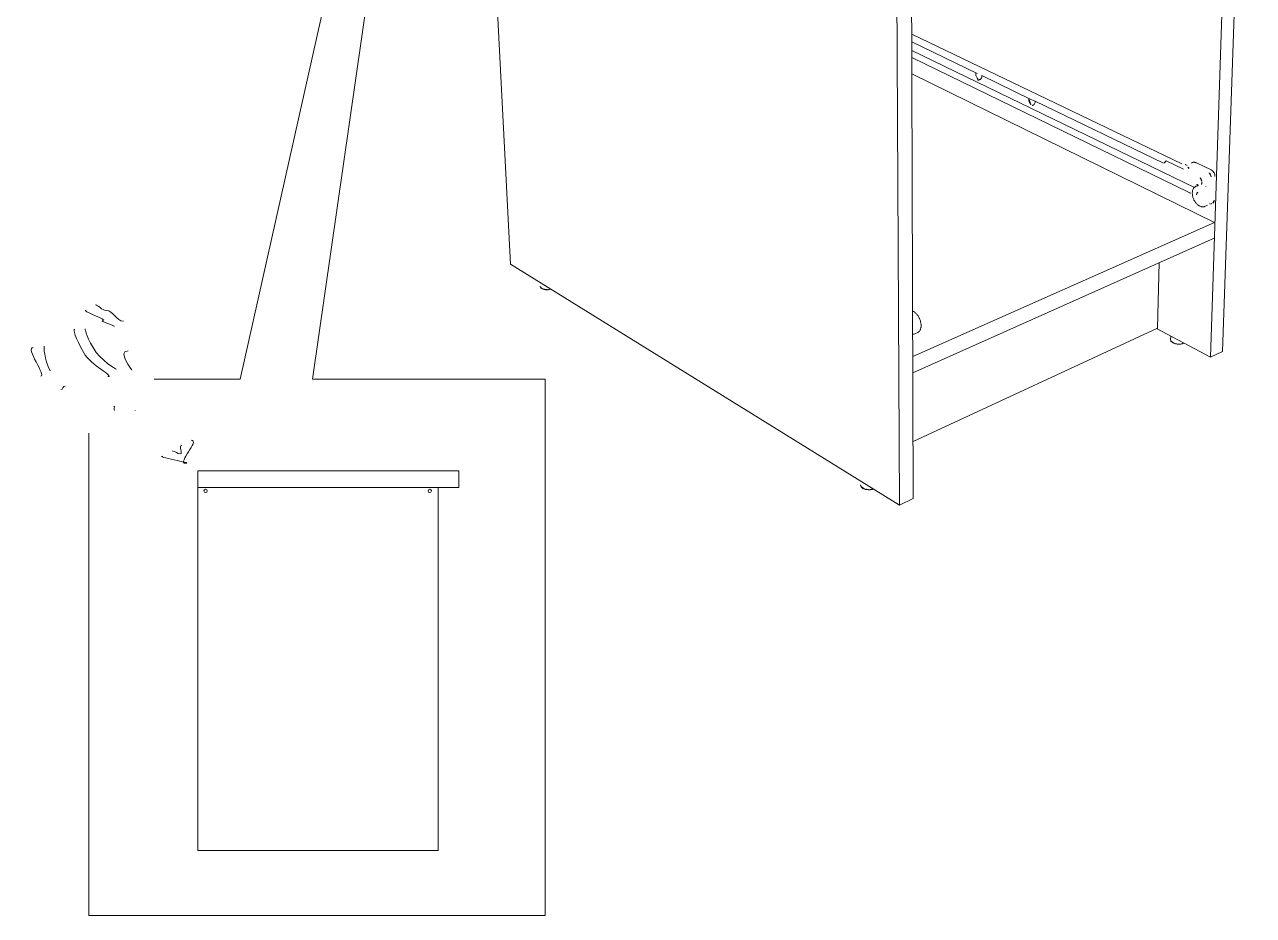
# Model space of a CAD drawing. Header units: metres. Extents: x -27.1 to 47.9, y -10.7 to 6.6.
# Drawn here: x 21.86 to 23.749, y -4.246 to -2.877 of the extents above; entities that cross this region are included whole.
import ezdxf

# ---------------------------------------------------------------- set-up
doc = ezdxf.new("R2010")
doc.units = ezdxf.units.M
doc.header["$MEASUREMENT"] = 0
doc.layers.add('PDF_Working_Num_Penna__7_Num_Penna__7_Num_Penna__7_Num_Penna__7_Num_Penna__7_Num_Penna__7', color=7, linetype='Continuous', lineweight=18)

msp = doc.modelspace()

# ---------------------------------------------------------------- linework, layer by layer
at = {"layer": 'PDF_Working_Num_Penna__7_Num_Penna__7_Num_Penna__7_Num_Penna__7_Num_Penna__7_Num_Penna__7', "color": 7, "linetype": 'Continuous', "lineweight": 18, "flags": 128}
for points in [[(22.6076, -3.2455), (22.5386, -1.9123)], [(23.729, -2.0093), (23.6836, -3.3884)], [(23.7494, -2.004), (23.7021, -3.3796)], [(21.9593, -3.5051), (21.9593, -4.2464), (22.6605, -4.2464), (22.6605, -3.4225), (22.3029, -3.4225), (22.503, -2.0338), (22.1921, -3.4225), (22.0597, -3.4225)], [(23.1978, -2.1344), (23.2053, -3.616)], [(23.2217, -2.1425), (23.2266, -3.6058)], [(23.2242, -2.8922), (23.6393, -3.0913)], [(23.2242, -2.904), (23.3248, -2.9524)], [(23.2243, -2.9172), (23.6586, -3.1276)], [(23.2244, -2.9281), (23.6495, -3.135)], [(23.6898, -3.1816), (23.2244, -2.9529)], [(23.642, -3.0995), (23.6153, -3.0867)], [(23.6788, -3.155), (23.6748, -3.1567), (23.6742, -3.157), (23.6735, -3.1572), (23.6728, -3.1573), (23.6721, -3.1574), (23.6713, -3.1574), (23.6706, -3.1574), (23.6698, -3.1573), (23.6691, -3.1571), (23.6684, -3.1569), (23.6676, -3.1566), (23.6669, -3.1563), (23.6661, -3.1559), (23.6653, -3.1554), (23.6646, -3.1549), (23.6638, -3.1544), (23.6631, -3.1537), (23.6623, -3.153), (23.6616, -3.1523), (23.661, -3.1515), (23.6603, -3.1506), (23.6597, -3.1498), (23.6591, -3.1489), (23.6585, -3.1479), (23.658, -3.147), (23.6576, -3.146), (23.6572, -3.145), (23.6568, -3.144), (23.6564, -3.1429), (23.6561, -3.1419), (23.6559, -3.1409), (23.6557, -3.1399), (23.6556, -3.1388), (23.6555, -3.1378), (23.6554, -3.1368), (23.6554, -3.1358), (23.6555, -3.1349), (23.6557, -3.1339), (23.6558, -3.133), (23.656, -3.1321), (23.6563, -3.1312), (23.6567, -3.1305), (23.657, -3.1297), (23.6575, -3.1289), (23.6579, -3.1283), (23.6585, -3.1277), (23.6591, -3.1271), (23.6597, -3.1266), (23.6604, -3.1262), (23.6611, -3.1258), (23.6651, -3.1241)], [(23.2258, -3.3876), (23.6898, -3.1816)], [(23.226, -3.4127), (23.689, -3.2054)], [(23.2053, -3.616), (22.6076, -3.2455)], [(23.6021, -3.3439), (23.6047, -3.2431)], [(23.2256, -3.3176), (23.2259, -3.3177), (23.2266, -3.3181), (23.2274, -3.3185), (23.2282, -3.319), (23.2289, -3.3196), (23.2297, -3.3202), (23.2304, -3.3209), (23.2312, -3.3217), (23.2319, -3.3225), (23.2326, -3.3234), (23.2333, -3.3243), (23.2339, -3.3252), (23.2345, -3.3262), (23.2351, -3.3272), (23.2356, -3.3283), (23.2361, -3.3293), (23.2366, -3.3304), (23.237, -3.3315), (23.2374, -3.3326), (23.2377, -3.3337), (23.2379, -3.3347), (23.2382, -3.3358), (23.2383, -3.3369), (23.2385, -3.338), (23.2385, -3.3391), (23.2386, -3.3401), (23.2385, -3.3412), (23.2385, -3.3422), (23.2383, -3.3431), (23.2381, -3.344), (23.2379, -3.3449), (23.2376, -3.3458), (23.2372, -3.3466), (23.2368, -3.3474), (23.2364, -3.3481), (23.2359, -3.3488), (23.2353, -3.3493), (23.2346, -3.3498), (23.234, -3.3503), (23.2333, -3.3507), (23.2288, -3.3526)], [(23.2263, -3.5179), (23.6021, -3.3439)], [(23.6006, -3.3446), (23.6836, -3.3884), (23.7021, -3.3796)], [(22.5282, -3.5633), (22.1267, -3.5633), (22.1267, -3.5889)], [(22.5282, -3.5633), (22.5282, -3.5889)], [(22.1267, -3.5889), (22.4964, -3.5889)], [(22.1267, -3.5889), (22.1267, -4.1467), (22.4964, -4.1467), (22.4964, -3.5889)], [(22.4964, -3.5889), (22.5282, -3.5889)], [(23.2266, -3.6059), (23.2053, -3.616)]]:
    msp.add_lwpolyline(points, dxfattribs=at)
for points in [[(23.4137, -2.9953), (23.4064, -2.9918), (23.3318, -2.9558), (23.3319, -2.9566), (23.3319, -2.9573, -0.341202), (23.3293, -2.9616), (23.329, -2.9617), (23.3288, -2.9617), (23.3285, -2.9618), (23.3282, -2.9619), (23.3279, -2.962), (23.3278, -2.9621), (23.3277, -2.9623), (23.3275, -2.9626), (23.3272, -2.9627), (23.3269, -2.9628), (23.3267, -2.9628), (23.3265, -2.9627), (23.3262, -2.9626), (23.326, -2.9625), (23.3258, -2.9624), (23.3257, -2.9621), (23.3256, -2.9619), (23.3255, -2.9618), (23.3255, -2.9616), (23.3256, -2.9614), (23.3257, -2.9613), (23.3258, -2.9612), (23.3258, -2.9609), (23.3257, -2.9606), (23.3255, -2.9604), (23.3254, -2.9601), (23.3251, -2.9598), (23.3249, -2.9595, -0.202967), (23.3225, -2.9513)], [(23.4093, -3.0018), (23.4095, -3.0016), (23.4096, -3.0015), (23.4099, -3.0014), (23.4102, -3.0013), (23.4105, -3.0012), (23.4107, -3.0012), (23.411, -3.0011, 0.350426), (23.4137, -2.9966), (23.4137, -2.9959), (23.4137, -2.9953), (23.611, -3.0904)], [(23.6903, -3.111, 0.275327), (23.6845, -3.1007), (23.662, -3.0899), (23.6614, -3.0897), (23.6608, -3.0895), (23.6601, -3.0893), (23.6594, -3.0891), (23.6588, -3.089), (23.6581, -3.0889), (23.6574, -3.0889), (23.6568, -3.0889), (23.6566, -3.089), (23.6564, -3.089), (23.6562, -3.0891), (23.656, -3.0892), (23.6558, -3.0893), (23.6556, -3.0893)]]:
    msp.add_lwpolyline(points, format="xyb", dxfattribs=at)
for points in [[(23.404, -2.9906, 0.19981), (23.4065, -2.999), (23.4068, -2.9993), (23.407, -2.9995), (23.4071, -2.9998), (23.4073, -3.0001), (23.4075, -3.0004), (23.4075, -3.0006)], [(22.6696, -3.284, -0.271899), (22.6534, -3.281), (22.6532, -3.2809), (22.6534, -3.2811, 0.300633)], [(23.6222, -3.3629), (23.6222, -3.3631), (23.6224, -3.3632), (23.6224, -3.3634), (23.6226, -3.3637, 0.318543), (23.6428, -3.3669, -0.301325), (23.6228, -3.3638), (23.6227, -3.3638), (23.6226, -3.3636), (23.6224, -3.3634), (23.6224, -3.3631), (23.6223, -3.3629), (23.6222, -3.3624)], [(23.1464, -3.5875), (23.1466, -3.5878), (23.1469, -3.5883), (23.1474, -3.5888), (23.1479, -3.5892), (23.1485, -3.5897), (23.1492, -3.5901), (23.1499, -3.5905), (23.1507, -3.5908), (23.1515, -3.5911), (23.1524, -3.5914), (23.1533, -3.5917), (23.1542, -3.5919), (23.1552, -3.592), (23.1562, -3.5921), (23.1572, -3.5922), (23.1582, -3.5923), (23.1592, -3.5922), (23.1602, -3.5921), (23.1612, -3.592), (23.1622, -3.5919), (23.1632, -3.5917), (23.1641, -3.5915), (23.165, -3.5912, -0.281209), (23.1463, -3.5874), (23.1462, -3.5871), (23.1461, -3.5867), (23.1459, -3.5866)], [(23.1533, -3.5913, -0.303778), (23.1527, -3.5911), (23.153, -3.5913), (23.1531, -3.5913)], [(23.1608, -3.5917), (23.161, -3.5918), (23.1614, -3.5917, -0.236068)]]:
    msp.add_lwpolyline(points, format="xyb", close=True, dxfattribs=at)
for points in [[(23.6153, -3.0867), (23.615, -3.0869), (23.6147, -3.0871), (23.6145, -3.0874), (23.6144, -3.0878), (23.6143, -3.0882), (23.6143, -3.0886), (23.6124, -3.09)], [(23.6476, -3.0938), (23.6455, -3.0928), (23.6453, -3.0928), (23.6452, -3.0927), (23.645, -3.0926), (23.6448, -3.0926), (23.6446, -3.0925)], [(23.6503, -3.0983), (23.6501, -3.0978), (23.6499, -3.0974), (23.6496, -3.0971), (23.6493, -3.0969), (23.649, -3.0967), (23.6486, -3.0967)], [(23.6556, -3.0893), (23.6547, -3.0897), (23.654, -3.0901)], [(23.6673, -3.1127), (23.6679, -3.1134), (23.6684, -3.1142), (23.6689, -3.115), (23.6693, -3.1158), (23.6696, -3.1167), (23.6699, -3.1176), (23.6701, -3.1185)], [(23.6816, -3.1053), (23.6822, -3.106), (23.6827, -3.1068), (23.6832, -3.1076), (23.6836, -3.1084), (23.6839, -3.1093), (23.6842, -3.1102), (23.6844, -3.1111)], [(23.6515, -3.1358), (23.6508, -3.1356), (23.6502, -3.1353)], [(23.6611, -3.1258), (23.6619, -3.1255), (23.6627, -3.1253), (23.6635, -3.1252), (23.6644, -3.1252)], [(23.6619, -3.1389), (23.662, -3.138), (23.6622, -3.1372), (23.6624, -3.1365), (23.6628, -3.1359), (23.6632, -3.1353), (23.6637, -3.1349)], [(23.6624, -3.1227), (23.6625, -3.1229), (23.6626, -3.123)], [(23.6628, -3.1232), (23.663, -3.1235), (23.6633, -3.1237), (23.6635, -3.1239), (23.6638, -3.124), (23.6641, -3.1242)], [(23.6702, -3.1194), (23.6702, -3.1202), (23.6702, -3.1209), (23.6701, -3.1216), (23.6699, -3.1223), (23.6696, -3.1229)], [(23.6763, -3.1267), (23.6762, -3.1266), (23.6761, -3.1264)], [(23.6515, -3.1358), (23.652, -3.1362), (23.6525, -3.1366)], [(23.6825, -3.1527), (23.6823, -3.1526), (23.6821, -3.1526)], [(23.6851, -3.1525), (23.6845, -3.1527), (23.6839, -3.1528), (23.6832, -3.1528)], [(23.6891, -3.1472), (23.689, -3.148), (23.6889, -3.1488), (23.6886, -3.1495), (23.6883, -3.1501), (23.688, -3.1507), (23.6875, -3.1512), (23.6871, -3.1516)], [(22.6531, -3.2742), (22.6528, -3.2741), (22.6529, -3.2739), (22.6528, -3.2737)], [(22.6529, -3.2796), (22.6529, -3.2802)], [(22.653, -3.2804), (22.6531, -3.2806)], [(22.6539, -3.2817), (22.6537, -3.2817)], [(22.6542, -3.2821), (22.6544, -3.2823)], [(22.6545, -3.2824), (22.6544, -3.2823)], [(22.6551, -3.2827), (22.6553, -3.2828)], [(22.6554, -3.2829), (22.6552, -3.2829)], [(22.6564, -3.2834), (22.6562, -3.2834)], [(22.6571, -3.2836), (22.6573, -3.2837), (22.6574, -3.2838)], [(22.6575, -3.2838), (22.6573, -3.2838), (22.6572, -3.2837)], [(22.6583, -3.284), (22.6585, -3.2841), (22.6587, -3.2841)], [(22.6588, -3.2842), (22.6586, -3.2842), (22.6584, -3.2841)], [(22.6596, -3.2842), (22.6599, -3.2844), (22.6601, -3.2844)], [(22.6602, -3.2844), (22.66, -3.2845)], [(22.6611, -3.2844), (22.6613, -3.2845)], [(22.6616, -3.2846), (22.6614, -3.2846)], [(22.6625, -3.2845), (22.6629, -3.2846)], [(22.6631, -3.2847), (22.6629, -3.2847)], [(22.6641, -3.2845), (22.6644, -3.2846)], [(22.6646, -3.2846), (22.6644, -3.2847)], [(22.6656, -3.2844), (22.6659, -3.2845), (22.666, -3.2845)], [(22.6661, -3.2845), (22.6659, -3.2846)], [(22.667, -3.2843), (22.6672, -3.2843), (22.6674, -3.2843)], [(22.6676, -3.2843), (22.6674, -3.2844)], [(22.6685, -3.284), (22.6688, -3.284)], [(22.6691, -3.2839), (22.6689, -3.284)], [(23.2287, -3.3526), (23.2281, -3.3529), (23.2274, -3.3531), (23.2268, -3.3532), (23.2261, -3.3532)], [(23.6222, -3.356), (23.6221, -3.3621)], [(23.6231, -3.3644), (23.6232, -3.3645)], [(23.6234, -3.3646), (23.6232, -3.3646)], [(23.6238, -3.365), (23.624, -3.3652)], [(23.6241, -3.3654), (23.6239, -3.3653)], [(23.6247, -3.3657), (23.6248, -3.3658)], [(23.625, -3.366), (23.6248, -3.3659)], [(23.6257, -3.3663), (23.6258, -3.3665), (23.626, -3.3665)], [(23.6261, -3.3666), (23.6259, -3.3666), (23.6258, -3.3665)], [(23.6269, -3.3668), (23.627, -3.367)], [(23.6273, -3.3671), (23.6271, -3.3671), (23.6269, -3.367)], [(23.6281, -3.3673), (23.6283, -3.3674), (23.6286, -3.3675)], [(23.6286, -3.3676), (23.6284, -3.3675), (23.6283, -3.3675)], [(23.6296, -3.3677), (23.6298, -3.3678), (23.63, -3.3678)], [(23.6301, -3.3679), (23.6299, -3.3679), (23.6297, -3.3678)], [(23.631, -3.3679), (23.6313, -3.3681), (23.6315, -3.3681)], [(23.6315, -3.3682), (23.6313, -3.3682)], [(23.6325, -3.3682), (23.6329, -3.3683)], [(23.6331, -3.3683), (23.6329, -3.3684)], [(23.6341, -3.3682), (23.6344, -3.3684)], [(23.6347, -3.3684), (23.6345, -3.3684)], [(23.6356, -3.3682), (23.636, -3.3683)], [(23.6362, -3.3683), (23.6361, -3.3684)], [(23.6372, -3.3682), (23.6373, -3.3682), (23.6375, -3.3682)], [(23.6378, -3.3682), (23.6376, -3.3683)], [(23.6386, -3.3679), (23.6388, -3.368), (23.639, -3.368)], [(23.6392, -3.3679), (23.6391, -3.368), (23.6389, -3.3681)], [(23.64, -3.3677), (23.6402, -3.3677), (23.6404, -3.3676)], [(23.6406, -3.3675), (23.6405, -3.3677), (23.6403, -3.3677)], [(23.6413, -3.3673), (23.6415, -3.3673)], [(23.6418, -3.3671), (23.6417, -3.3673)], [(23.1456, -3.5849), (23.1456, -3.5857)], [(23.1458, -3.5859), (23.1459, -3.5862)], [(23.146, -3.5868), (23.1462, -3.5872)], [(23.147, -3.5881), (23.1471, -3.5883)], [(23.1473, -3.5885), (23.1471, -3.5884)], [(23.1478, -3.5889), (23.148, -3.5891)], [(23.1482, -3.5892), (23.1479, -3.5891)], [(23.1488, -3.5896), (23.1489, -3.5898)], [(23.1492, -3.5899), (23.149, -3.5898)], [(23.15, -3.5902), (23.1501, -3.5903), (23.1503, -3.5904)], [(23.1504, -3.5905), (23.1502, -3.5905), (23.15, -3.5904)], [(23.1513, -3.5907), (23.1515, -3.5909), (23.1516, -3.5909)], [(23.1518, -3.591), (23.1516, -3.591), (23.1514, -3.5909)], [(23.1542, -3.5915), (23.1545, -3.5916), (23.1547, -3.5917)], [(23.1548, -3.5917), (23.1546, -3.5917), (23.1544, -3.5917)], [(23.1558, -3.5917), (23.1561, -3.5918), (23.1563, -3.5918)], [(23.1564, -3.5919), (23.1562, -3.5919)], [(23.1575, -3.5918), (23.1578, -3.5919), (23.158, -3.5919)], [(23.1581, -3.592), (23.1579, -3.592)], [(23.1591, -3.5918), (23.1593, -3.5919), (23.1595, -3.5919)], [(23.1598, -3.5919), (23.1596, -3.592)], [(23.1624, -3.5915), (23.1626, -3.5915), (23.1628, -3.5915)], [(23.163, -3.5914), (23.1629, -3.5915), (23.1627, -3.5916)], [(23.1639, -3.5911), (23.1641, -3.5911), (23.1643, -3.5911)], [(23.1646, -3.591), (23.1644, -3.5911), (23.1643, -3.5912)]]:
    msp.add_lwpolyline(points, close=True, dxfattribs=at)
at = {"layer": 'PDF_Working_Num_Penna__7_Num_Penna__7_Num_Penna__7_Num_Penna__7_Num_Penna__7_Num_Penna__7', "color": 7, "linetype": 'Continuous', "lineweight": 18}
for centre in [(22.1388, -3.594), (22.4833, -3.594)]:
    msp.add_circle(centre, 0.00255, dxfattribs=at)
for points in [[(21.9808, -3.3322), (21.9915, -3.3322), (21.9449, -3.3162), (21.9552, -3.3162)], [(21.9695, -3.3081), (21.9736, -3.3081), (21.9789, -3.3167), (21.9861, -3.3167)], [(21.9861, -3.3167), (21.9965, -3.3167), (22.0017, -3.3331), (22.0123, -3.3331)], [(21.9981, -3.3413), (22.0025, -3.3413), (21.9733, -3.3322), (21.9808, -3.3322)], [(21.9514, -3.3819), (21.9379, -3.3582), (21.9351, -3.3453), (21.9371, -3.3453)], [(21.9535, -3.3448), (21.9536, -3.3448), (21.9543, -3.3537), (21.9657, -3.3738)], [(21.8855, -3.4175), (21.8946, -3.4175), (21.8605, -3.3735), (21.8739, -3.3735)], [(21.8904, -3.3718), (21.8906, -3.3718), (21.8899, -3.392), (21.8998, -3.4094)], [(21.9657, -3.3738), (21.9775, -3.3944), (22.0011, -3.4068), (22.0014, -3.4068)], [(22.0256, -3.4087), (22.0256, -3.4087), (22.0023, -3.3789), (22.0195, -3.3789)], [(21.9887, -3.4184), (21.999, -3.4184), (21.962, -3.4006), (21.9514, -3.3819)], [(21.9163, -3.4384), (21.9191, -3.4384), (21.9198, -3.4328), (21.9228, -3.4328)], [(21.9977, -3.4637), (22.0001, -3.4637), (21.9967, -3.4702), (21.9989, -3.4702)], [(22.0303, -3.4701), (22.0304, -3.4701), (22.0303, -3.4703), (22.0303, -3.4703)], [(22.1165, -3.5162), (22.1311, -3.5162), (22.0943, -3.5516), (22.108, -3.5516)], [(22.0999, -3.5373), (22.1045, -3.5373), (22.0966, -3.5243), (22.1022, -3.5243)], [(22.108, -3.5516), (22.1217, -3.5516), (22.0586, -3.5408), (22.0732, -3.5408)], [(22.0875, -3.5326), (22.0931, -3.5326), (22.0952, -3.5373), (22.0999, -3.5373)]]:
    msp.add_open_spline(points, degree=3, dxfattribs=at)

doc.saveas('drawing.dxf')
